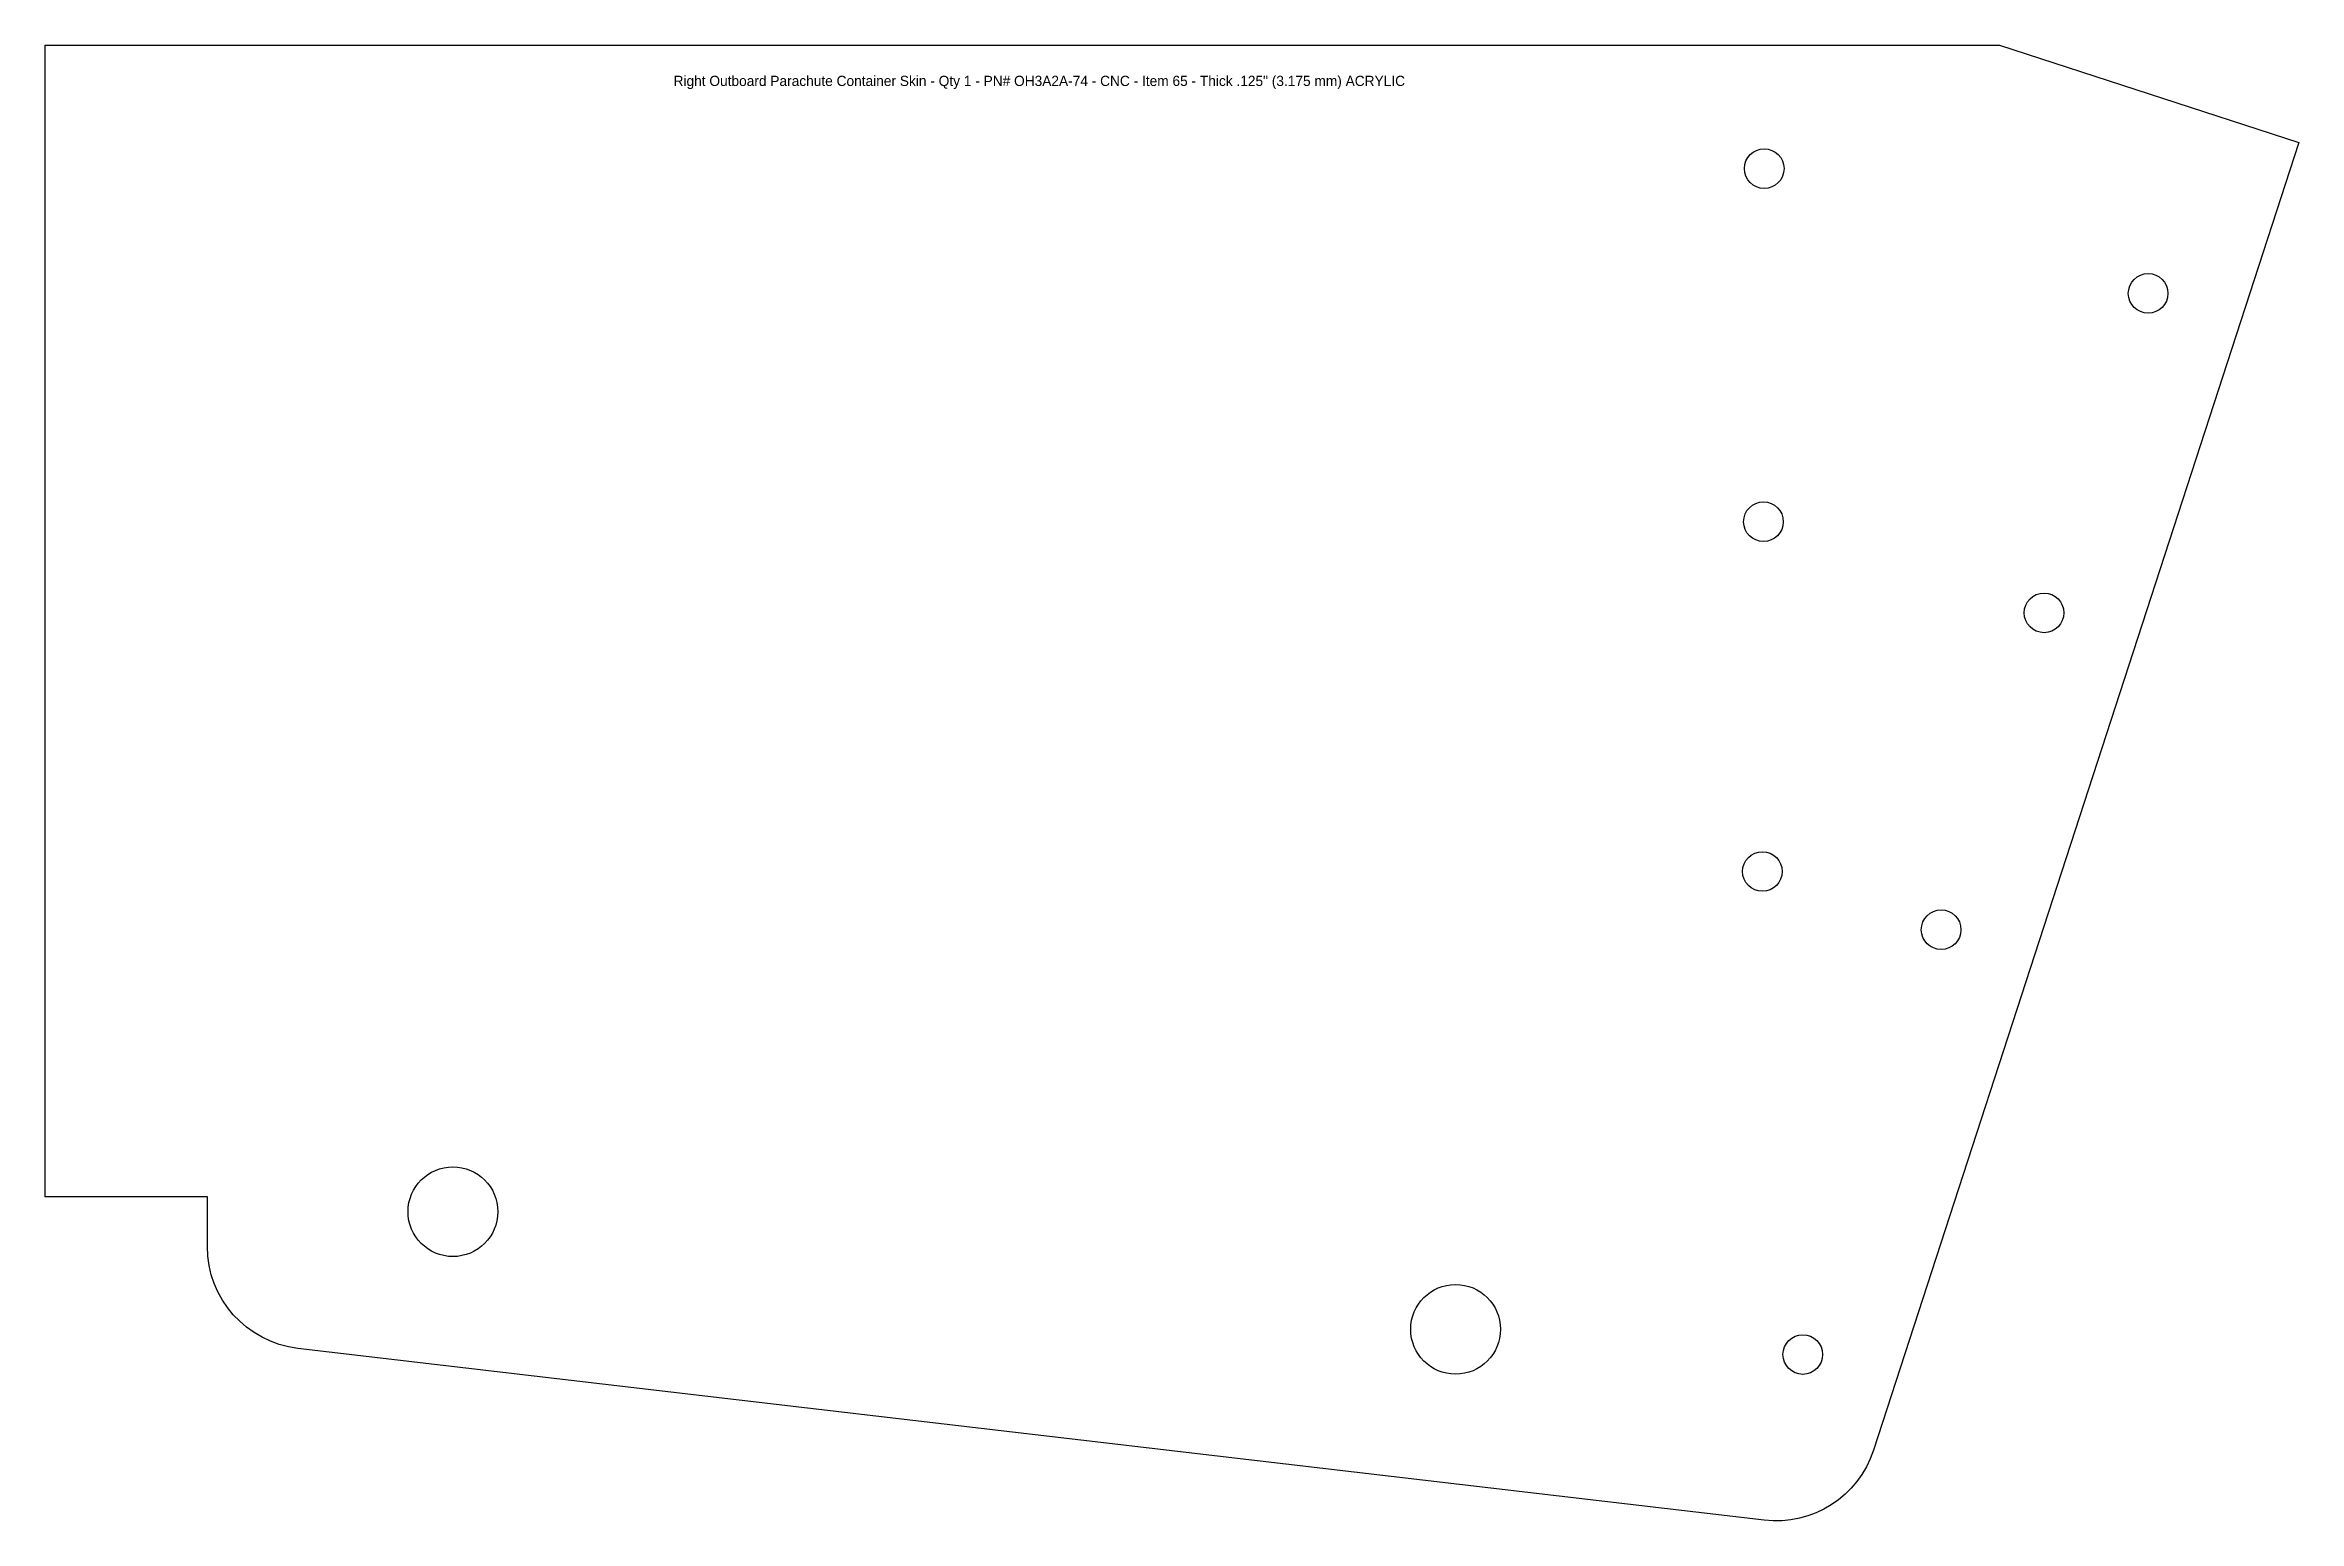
# Model space of a CAD drawing. Header units: inches. Extents: x 5.8 to 16.8, y 0.8 to 8.
import ezdxf

# ---------------------------------------------------------------- set-up
doc = ezdxf.new("R2010")
doc.units = ezdxf.units.IN
doc.header["$MEASUREMENT"] = 0
doc.layers.add('Info', color=4, linetype='Continuous')
doc.styles.add('Annotative', font='txt')

msp = doc.modelspace()

# ---------------------------------------------------------------- linework, layer by layer
msp.add_lwpolyline([(5.805, 7.992), (15.34, 7.992), (16.802, 7.516), (14.726, 1.135, -0.357408), (14.192, 0.793), (7.039, 1.632, -0.380425), (6.597, 2.129), (6.597, 2.372), (5.805, 2.372)], format="xyb", close=True)
for centre, radius in [((14.193, 7.389, 0), 0.0967), ((16.066, 6.78, 0), 0.0967), ((14.189, 5.666, 0), 0.0967), ((15.558, 5.221, 0), 0.0967), ((14.184, 3.959, 0), 0.0967), ((15.056, 3.675, 0), 0.0967), ((7.795, 2.299), 0.219), ((12.687, 1.725), 0.219), ((14.381, 1.602, 0), 0.0967)]:
    msp.add_circle(centre, radius)

# ---------------------------------------------------------------- texts
at = {"layer": 'Info', "insert": (10.656, 7.842), "char_height": 0.05, "attachment_point": 2, "style": 'Annotative'}
msp.add_mtext_dynamic_manual_height_columns('Right Outboard Parachute Container Skin - Qty 1 - PN# OH3A2A-74 - CNC - Item 65 - Thick .125" (3.175 mm) ACRYLIC', width=5.31726, gutter_width=0.625, heights=[0.083], dxfattribs=at)

doc.saveas('drawing.dxf')
